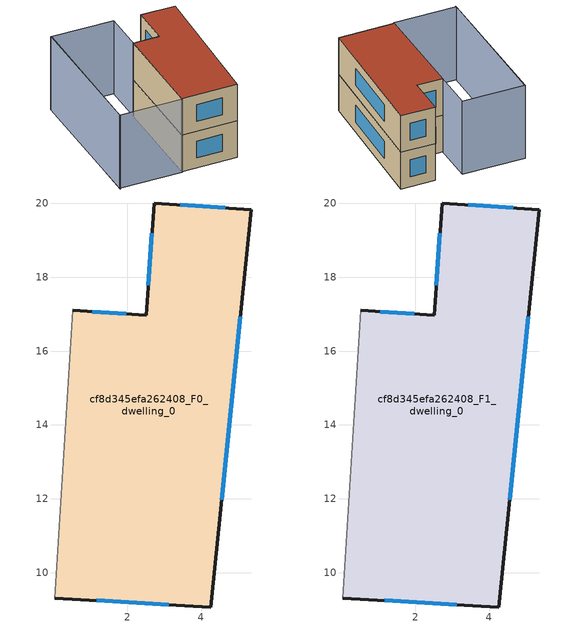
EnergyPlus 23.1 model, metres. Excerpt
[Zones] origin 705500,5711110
cf8d345efa262408_F0_dwelling_0
 floor ground (EU_floor_Construction): 5.35,19.82 4.26,9.08 0.04,9.32 0.52,17.1 2.51,16.97 2.73,20.01 z0
 wall outside (EU_wall_Construction): 0.04,9.32 4.26,9.08 5.35,19.82 2.73,20.01 2.51,16.97 0.52,17.1 z0:3
 wall adiabatic (EU_wall_Construction): 0.52,17.1 0.04,9.32 z0:3
 window (EU_Window_Construction): 1.18,9.25 3.12,9.14 / 1.97,17 1.06,17.06 / 2.67,19.19 2.57,17.79 / 4.64,19.87 3.43,19.96 / 4.55,11.97 5.06,16.92 z0.81:2.19
cf8d345efa262408_F1_dwelling_0
 floor to cf8d345efa262408_F0_dwelling_0 (EU_floor_Construction): 5.35,19.82 4.26,9.08 0.04,9.32 0.52,17.1 2.51,16.97 2.73,20.01 z3
 wall outside (EU_wall_Construction): 0.04,9.32 4.26,9.08 5.35,19.82 2.73,20.01 2.51,16.97 0.52,17.1 z3:6
 wall adiabatic (EU_wall_Construction): 0.52,17.1 0.04,9.32 z3:6
 window (EU_Window_Construction): 1.18,9.25 3.12,9.14 / 1.97,17 1.06,17.06 / 2.67,19.19 2.57,17.79 / 4.64,19.87 3.43,19.96 / 4.55,11.97 5.06,16.92 z3.81:5.19
 roof outside (EU_roof_Construction): 4.26,9.08 5.35,19.82 2.73,20.01 2.51,16.97 0.52,17.1 0.04,9.32 z6
shading: -3.98,20.54 -4.73,9.45 / 0.73,20.26 0.03,9.24 / 0.03,9.24 -4.73,9.54 / -4.73,9.54 -4.03,20.56 / -4.03,20.56 0.73,20.26 z0:6
[Building]
EU S2 Campaign: North Axis=0; Terrain=City; Solar Distribution=FullExterior
[Site:Location]
London: Latitude=51.5; Longitude=-0.5; Time Zone=0; Elevation=25
[SizingPeriod:WeatherFileDays]
AnnualSizingPeriod: Begin Month=1; Begin Day of Month=1; End Month=12; End Day of Month=31; Day of Week for Start Day=Monday; Use Weather File Daylight Saving Period=No; Use Weather File Rain and Snow Indicators=No
[MATERIAL]
EU_InternalMass_Material: Roughness=MediumRough; Thickness=0.1; Conductivity=1; Density=1800; Specific Heat=900; Thermal Absorptance=0.9; Solar Absorptance=0.7; Visible Absorptance=0.7
[MATERIAL:NOMASS] Roughness=MediumRough; Thermal Absorptance=0.9; Solar Absorptance=0.7; Visible Absorptance=0.7
Name | Thermal Resistance
EU_wall_NoMass | 0.555556
EU_roof_NoMass | 0.510204
EU_floor_NoMass | 1.68919
[WINDOWMATERIAL:SIMPLEGLAZINGSYSTEM]
EU_Window_SimpleGlazing: UFactor=3.96; Solar Heat Gain Coefficient=0.85; Visible Transmittance=0.85
[CONSTRUCTION]
EU_wall_Construction: EU_wall_NoMass
EU_roof_Construction: EU_roof_NoMass
EU_floor_Construction: EU_floor_NoMass
EU_Window_Construction: EU_Window_SimpleGlazing
EU_InternalMass_Construction: EU_InternalMass_Material
[ZONE] Type=1; Multiplier=1; Ceiling Height=autocalculate; Volume=125.807; Floor Area=autocalculate; Part of Total Floor Area=Yes
cf8d345efa262408_F0_dwelling_0; cf8d345efa262408_F1_dwelling_0
[INTERNALMASS] Construction=EU_InternalMass_Construction; Surface Area=41.9358
Name | Zone or ZoneList
cf8d345efa262408_F0_dwelling_0_EU_InternalMass | cf8d345efa262408_F0_dwelling_0
cf8d345efa262408_F1_dwelling_0_EU_InternalMass | cf8d345efa262408_F1_dwelling_0
[OTHEREQUIPMENT] Fuel Type=Electricity; Design Level Calculation Method=Watts/Area; Power per Zone Floor Area=1; Fraction Latent=0; Fraction Radiant=0; Fraction Lost=0; Carbon Dioxide Generation Rate=0; EndUse Subcategory=EU_Step8_InternalGains
Name | Zone or ZoneList or Space or SpaceList | Schedule
EU_Step8_InternalGain_cf8d345efa262408_F0_dwelling_0_f000 | cf8d345efa262408_F0_dwelling_0 | EU_Step8_GainSchedule_cf8d345efa262408_F0_dwelling_0_f000
EU_Step8_InternalGain_cf8d345efa262408_F1_dwelling_0_f000 | cf8d345efa262408_F1_dwelling_0 | EU_Step8_GainSchedule_cf8d345efa262408_F1_dwelling_0_f000
[ZONEVENTILATION:DESIGNFLOWRATE] Schedule=EU_AlwaysOn; Design Flow Rate Calculation Method=AirChanges/Hour; Air Changes per Hour=0.48; Ventilation Type=Natural; Fan Pressure Rise=0; Fan Total Efficiency=1; Constant Term Coefficient=1; Temperature Term Coefficient=0; Velocity Term Coefficient=0; Velocity Squared Term Coefficient=0; Minimum Indoor Temperature=-100; Maximum Indoor Temperature=100; Delta Temperature=-100; Minimum Outdoor Temperature=-100; Maximum Outdoor Temperature=100; Maximum Wind Speed=40
Name | Zone or ZoneList or Space or SpaceList
EU_ConstantAir_cf8d345efa262408_F0_dwelling_0 | cf8d345efa262408_F0_dwelling_0
EU_ConstantAir_cf8d345efa262408_F1_dwelling_0 | cf8d345efa262408_F1_dwelling_0
[HVACTEMPLATE:THERMOSTAT] Constant Heating Setpoint=20; Constant Cooling Setpoint=50
EU_HeatOnly_cf8d345efa262408_F0_dwelling_0; EU_HeatOnly_cf8d345efa262408_F1_dwelling_0
[HVACTEMPLATE:ZONE:IDEALLOADSAIRSYSTEM] System Availability Schedule=EU_AlwaysOn; Maximum Heating Supply Air Temperature=50; Minimum Cooling Supply Air Temperature=13; Maximum Heating Supply Air Humidity Ratio=0.0156; Minimum Cooling Supply Air Humidity Ratio=0.0077; Heating Limit=NoLimit; Cooling Limit=NoLimit; Heating Availability Schedule=EU_AlwaysOn; Cooling Availability Schedule=EU_CoolingOff; Dehumidification Control Type=ConstantSensibleHeatRatio; Cooling Sensible Heat Ratio=0.7; Dehumidification Setpoint=60; Humidification Control Type=None; Humidification Setpoint=30; Outdoor Air Method=None; Outdoor Air Flow Rate per Person=0.00944; Outdoor Air Flow Rate per Zone Floor Area=0; Outdoor Air Flow Rate per Zone=0; Demand Controlled Ventilation Type=None; Outdoor Air Economizer Type=NoEconomizer; Heat Recovery Type=None; Sensible Heat Recovery Effectiveness=0.7; Latent Heat Recovery Effectiveness=0.65
Name | Template Thermostat
cf8d345efa262408_F0_dwelling_0 | EU_HeatOnly_cf8d345efa262408_F0_dwelling_0
cf8d345efa262408_F1_dwelling_0 | EU_HeatOnly_cf8d345efa262408_F1_dwelling_0
[SIZING:ZONE] Zone Cooling Design Supply Air Temperature Input Method=SupplyAirTemperature; Zone Cooling Design Supply Air Temperature=13; Zone Heating Design Supply Air Temperature Input Method=SupplyAirTemperature; Zone Heating Design Supply Air Temperature=50; Zone Cooling Design Supply Air Humidity Ratio=0.008; Zone Heating Design Supply Air Humidity Ratio=0.008; Cooling Design Air Flow Method=DesignDay; Cooling Design Air Flow Rate=0; Cooling Minimum Air Flow per Zone Floor Area=0.000762; Cooling Minimum Air Flow=0; Cooling Minimum Air Flow Fraction=0.2; Heating Design Air Flow Method=DesignDay; Heating Design Air Flow Rate=0; Heating Maximum Air Flow per Zone Floor Area=0.002032; Heating Maximum Air Flow=0.141576; Heating Maximum Air Flow Fraction=0.3; Account for Dedicated Outdoor Air System=No; Dedicated Outdoor Air System Control Strategy=NeutralSupplyAir; Dedicated Outdoor Air Low Setpoint Temperature for Design=autosize; Dedicated Outdoor Air High Setpoint Temperature for Design=autosize; Zone Load Sizing Method=Sensible Load Only No Latent Load; Zone Latent Cooling Design Supply Air Humidity Ratio Input Method=HumidityRatioDifference; Zone Cooling Design Supply Air Humidity Ratio Difference=0.005; Zone Latent Heating Design Supply Air Humidity Ratio Input Method=HumidityRatioDifference; Zone Humidification Design Supply Air Humidity Ratio Difference=0.005
cf8d345efa262408_F0_dwelling_0; cf8d345efa262408_F1_dwelling_0
[SCHEDULE:CONSTANT]
Name | Hourly Value
EU_AlwaysOn | 1
EU_CoolingOff | 0
[SCHEDULE:FILE] Column Number=1; Rows to Skip at Top=0; Number of Hours of Data=8760; Column Separator=Comma; Interpolate to Timestep=No; Minutes per Item=60; Adjust Schedule for Daylight Savings=Yes
Name | File
EU_Step8_GainSchedule_cf8d345efa262408_F0_dwelling_0_f000 | ../../schedules/cf8d345efa262408/cf8d345efa262408_F0_dwelling_0_f000_gain.csv
EU_Step8_GainSchedule_cf8d345efa262408_F1_dwelling_0_f000 | ../../schedules/cf8d345efa262408/cf8d345efa262408_F1_dwelling_0_f000_gain.csv
